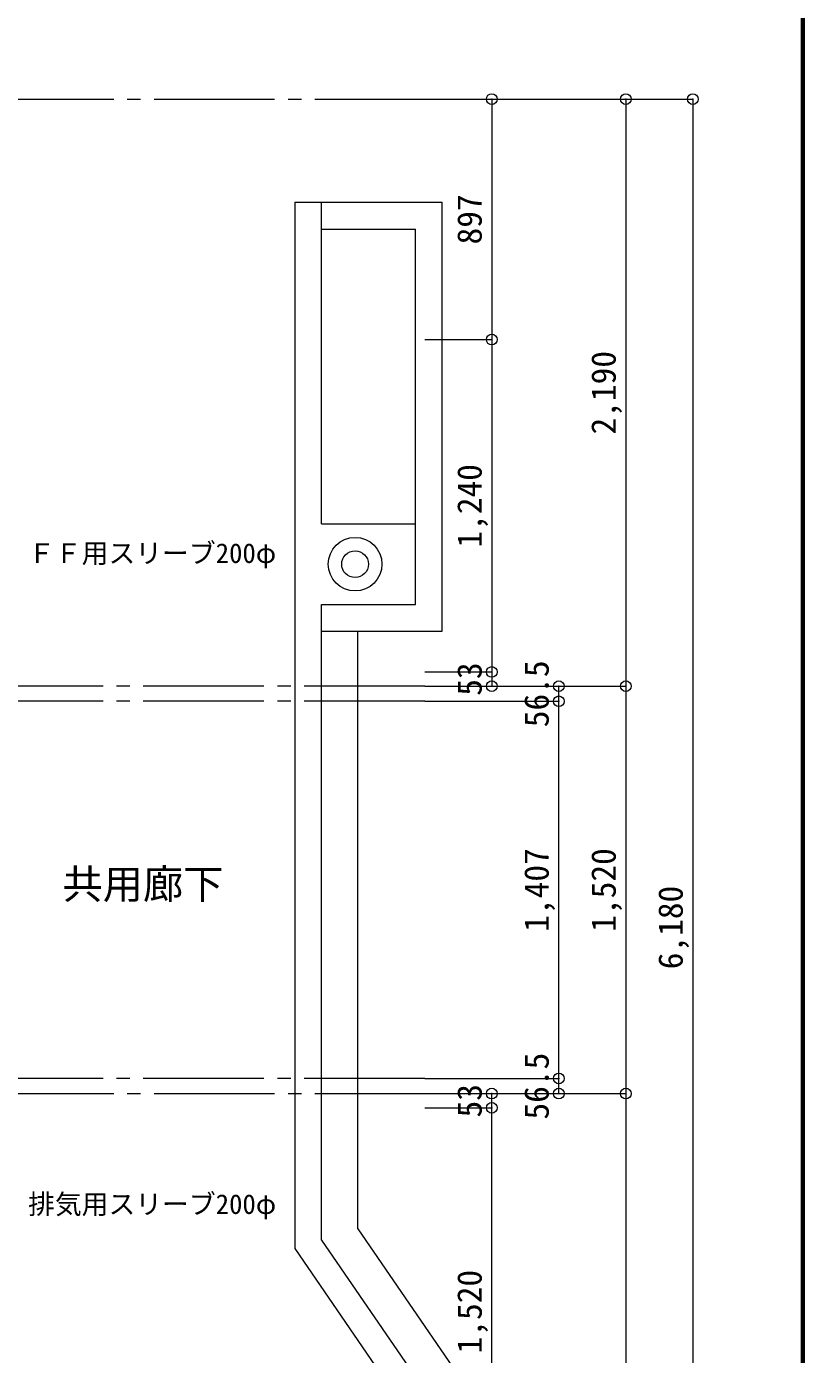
# Model space of a CAD drawing. Units: millimetres at full size, sheet at 1:50. Extents: x -9674 to 9699, y -6794 to 6791.
# Drawn here: x 6797 to 9699, y -1095 to 3858 of the extents above; entities that cross this region are included whole.
import ezdxf
from ezdxf.enums import TextEntityAlignment as Align

# ---------------------------------------------------------------- set-up
doc = ezdxf.new("R2010")
doc.units = ezdxf.units.MM
doc.header["$LTSCALE"] = 50
doc.header["$PDMODE"] = 32
doc.header["$PDSIZE"] = 40
doc.linetypes.add('CHAIN2', pattern=[12, 9, -1, 1, -1])
for name, color, linetype, lineweight in [('0-0_図面枠', 7, 'Continuous', 9), ('1-0_芯', 7, 'CHAIN2', 9), ('1-6_ﾊﾞﾙｺﾆｰ・階段', 4, 'Continuous', 9), ('1-A_文字', 7, 'Continuous', 9), ('1-B_寸法', 7, 'Continuous', 9)]:
    doc.layers.add(name, color=color, linetype=linetype, lineweight=lineweight)
doc.styles.add('ＭＳ ゴシック', font='')
doc.styles.get('ＭＳ ゴシック').set_extended_font_data('MS Gothic')

msp = doc.modelspace()

# ---------------------------------------------------------------- linework, layer by layer
at = {"layer": '0-0_図面枠'}
for p, q in [((9695.4, -6790.4), (9695.4, 6787.9)), ((9697.16, -6792.16), (9697.16, 6789.66)), ((9688.35, -6783.35), (9688.35, 6780.85)), ((9690.11, -6785.11), (9690.11, 6782.61)), ((9691.87, -6786.88), (9691.87, 6784.38)), ((9693.64, 6786.14), (9693.64, -6788.64))]:
    msp.add_line(p, q, dxfattribs=at)
msp.add_lwpolyline([(9698.92, -6793.93), (9698.92, 6791.43), (-9673.92, 6791.43)], dxfattribs=at)
at = {"layer": '1-0_芯'}
for p, q in [((-8327.5, 3587.68), (8282.5, 3587.68)), ((8282.5, 1397.68), (2112.5, 1397.68)), ((8282.5, 1341.18), (5412.5, 1341.18)), ((8282.5, -65.82), (5412.5, -65.82)), ((-8327.5, -122.32), (8282.5, -122.32))]:
    msp.add_line(p, q, dxfattribs=at)
at = {"layer": '1-6_ﾊﾞﾙｺﾆｰ・階段'}
for p, q in [((7797.5, 3202.68), (7797.5, -700.3)), ((7797.5, 3202.68), (7897.5, 3202.68)), ((7897.5, 2002.68), (7897.5, 3102.68)), ((7897.5, 2002.68), (8247.5, 2002.68)), ((7797.5, -700.3), (8347.5, -1500.3))]:
    msp.add_line(p, q, dxfattribs=at)
at = {"layer": '1-6_ﾊﾞﾙｺﾆｰ・階段', "color": 7}
for p, q in [((7897.5, -669.25), (7897.5, 1602.68)), ((8032.5, -627.32), (8032.5, 1602.68)), ((8032.5, -627.32), (8582.5, -1427.32)), ((7897.5, -669.25), (8447.5, -1469.25))]:
    msp.add_line(p, q, dxfattribs=at)
at = {"layer": '1-6_ﾊﾞﾙｺﾆｰ・階段'}
msp.add_circle((8022.5, 1852.68), 100, dxfattribs=at)
at = {"layer": '1-6_ﾊﾞﾙｺﾆｰ・階段', "color": 7}
msp.add_circle((8022.5, 1852.68), 50, dxfattribs=at)
at = {"layer": '1-B_寸法'}
for p, q in [((8282.5, 3587.68), (9282.5, 3587.68)), ((8532.5, 3587.68), (8532.5, 2690.68)), ((9032.5, 3587.68), (9032.5, 1397.68)), ((9282.5, 3587.68), (9282.5, -2592.32)), ((7897.5, 3202.68), (8347.5, 3202.68)), ((7897.5, 3102.68), (7897.5, 3202.68)), ((8347.5, 1602.68), (8347.5, 3202.68)), ((7897.5, 3102.68), (8247.5, 3102.68)), ((8247.5, 1702.68), (8247.5, 3102.68)), ((8282.5, 2690.68), (8532.5, 2690.68)), ((8532.5, 2690.68), (8532.5, 1450.68)), ((7897.5, 1602.68), (8347.5, 1602.68)), ((8282.5, 1450.68), (8532.5, 1450.68)), ((8532.5, 1450.68), (8532.5, 1397.68)), ((8282.5, 1397.68), (9032.5, 1397.68)), ((9032.5, 1397.68), (9032.5, -122.32)), ((8282.5, 1341.18), (8782.5, 1341.18)), ((8282.5, -65.82), (8782.5, -65.82)), ((8782.5, -122.32), (8782.5, -65.82)), ((8282.5, -122.32), (9032.5, -122.32)), ((8532.5, -175.32), (8532.5, -122.32)), ((9032.5, -122.32), (9032.5, -2592.32)), ((8282.5, -175.32), (8532.5, -175.32)), ((8532.5, -1695.32), (8532.5, -175.32))]:
    msp.add_line(p, q, dxfattribs=at)
for points in [[(7897.5, 1602.68), (7897.5, 1702.68), (8247.5, 1702.68)], [(8782.5, -65.82), (8782.5, 1341.18), (8782.5, 1397.68)]]:
    msp.add_lwpolyline(points, dxfattribs=at)
at = {"layer": '1-B_寸法', "color": 3}
for p in [(8532.5, 3587.68), (9032.5, 3587.68), (9282.5, 3587.68), (8532.5, 2690.68), (8532.5, 1450.68), (8532.5, 1397.68), (8782.5, 1397.68), (9032.5, 1397.68), (8782.5, 1341.18), (8782.5, -65.82), (8532.5, -122.32), (8782.5, -122.32), (9032.5, -122.32), (8532.5, -175.32)]:
    msp.add_point(p, dxfattribs=at)

# ---------------------------------------------------------------- texts
at = {"layer": '1-A_文字', "style": 'ＭＳ ゴシック'}
for s, height, p in [('ＦＦ用スリーブ200φ', 73.31, (6802.58, 1835.19)), ('共用廊下', 110, (6931.24, 571.34)), ('排気用スリーブ200φ', 73.31, (6802.58, -593.25))]:
    msp.add_text(s, height=height, dxfattribs=at).set_placement(p, align=Align.BOTTOM_LEFT)
at = {"layer": '1-B_寸法', "style": 'ＭＳ ゴシック'}
for s, p in [('897', (8522.5, 3045.43)), ('2,190', (9022.5, 2336.43)), ('1,240', (8522.5, 1914.43)), ('56.5', (8772.5, 1244.43)), ('53', (8522.5, 1361.68)), ('1,407', (8772.5, 481.43)), ('1,520', (9022.5, 481.43)), ('6,180', (9272.5, 341.43)), ('56.5', (8772.5, -219.07)), ('53', (8522.5, -211.32)), ('1,520', (8522.5, -1091.57))]:
    msp.add_text(s, height=91.64, rotation=90, dxfattribs=at).set_placement(p, align=Align.BOTTOM_LEFT)

doc.saveas('drawing.dxf')
